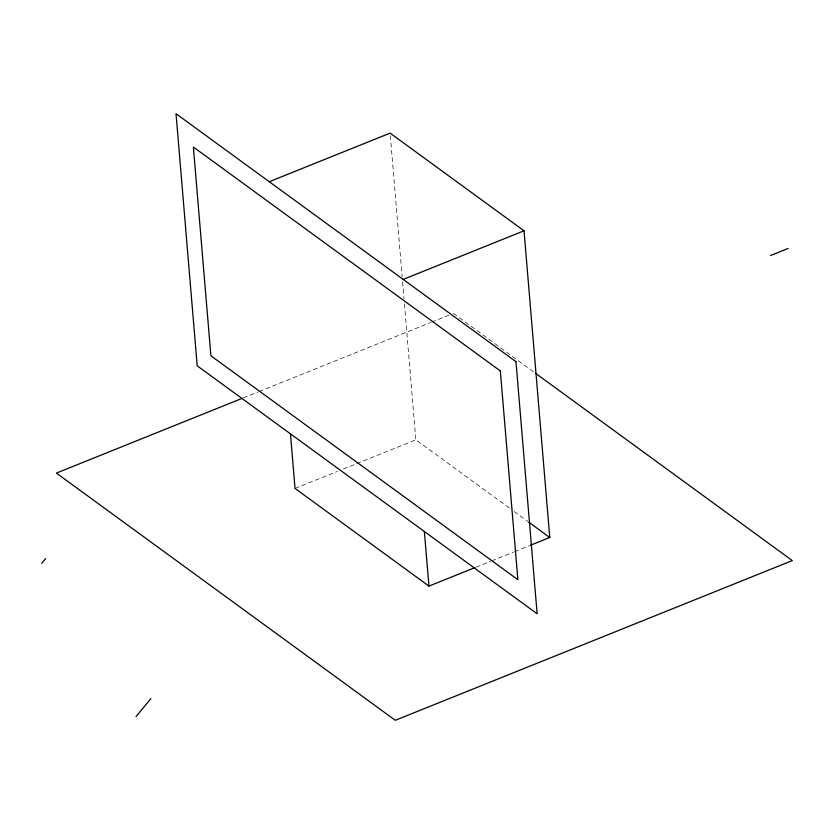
<?xml version="1.0" encoding="UTF-8"?>
<svg xmlns="http://www.w3.org/2000/svg" width="834" height="834" viewBox="0 0 834 834"><rect width="100%" height="100%" fill="white"/><g stroke="black" fill="none" stroke-linecap="round" stroke-linejoin="round"><path stroke-width="0.63" stroke-dasharray="4.17 3.13" d="M243.424 397.839L257.904 392.011M259.113 391.532L430.469 322.591M431.668 322.112L449.776 314.825M295.027 488.422L337.322 471.418M343.358 468.979L355.44 464.121M356.65 463.641L415.853 439.82L510.012 508.5M476.068 567.151L490.569 561.324M491.779 560.834L513.525 552.087M514.734 551.597L529.236 545.77M453.394 313.376L533.385 371.724M514.203 511.555L527.807 521.479M390.322 135.702L402.165 276.763M402.603 281.934L404.01 298.76M404.448 303.941L415.853 439.82"/><path stroke-width="1.25" d="M41.7 563.346L45.62 558.603M136.036 716.604L150.891 698.611M269.278 181.718L390.103 133.117L524.023 230.799L549.773 537.503L530.445 545.28M403.187 279.411L524.023 230.799M242.225 398.329L56.389 473.087L395.295 720.295L792.3 560.584L535.491 373.257M770.585 255.527L788.182 248.438M290.451 433.826L295.027 488.422L428.947 586.114L474.859 567.641M528.85 522.24L549.773 537.503M424.36 531.519L428.947 586.114M515.965 361.664L176.026 113.705L197.199 365.813L537.138 613.772L515.965 361.664M500.337 370.942L193.363 147.024L210.898 355.774L517.872 579.693L500.337 370.942"/></g></svg>
